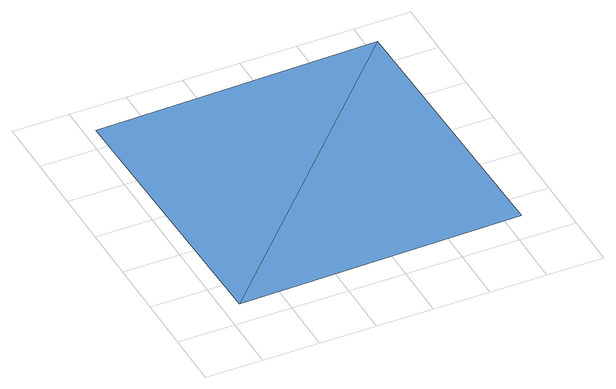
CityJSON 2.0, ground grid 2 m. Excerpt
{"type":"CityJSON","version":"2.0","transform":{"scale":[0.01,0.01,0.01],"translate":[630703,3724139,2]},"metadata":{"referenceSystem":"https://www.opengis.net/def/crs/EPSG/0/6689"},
"CityObjects":{
"waterbody1":{"type":"WaterBody","attributes":{"name":"福岡県津波浸水想定図","class":"1140","function":"2","WaterBodyTsunamiRiskAttribute.description":"1","WaterBodyTsunamiRiskAttribute.rank":"1"},"geometry":[{"type":"MultiSurface","lod":"1","boundaries":[[[0,1,2]],[[0,3,1]]]}]}
},
"vertices":[
[60,90,69],[1040,1110,69],[40,1090,69],[1060,110,69]
]}
